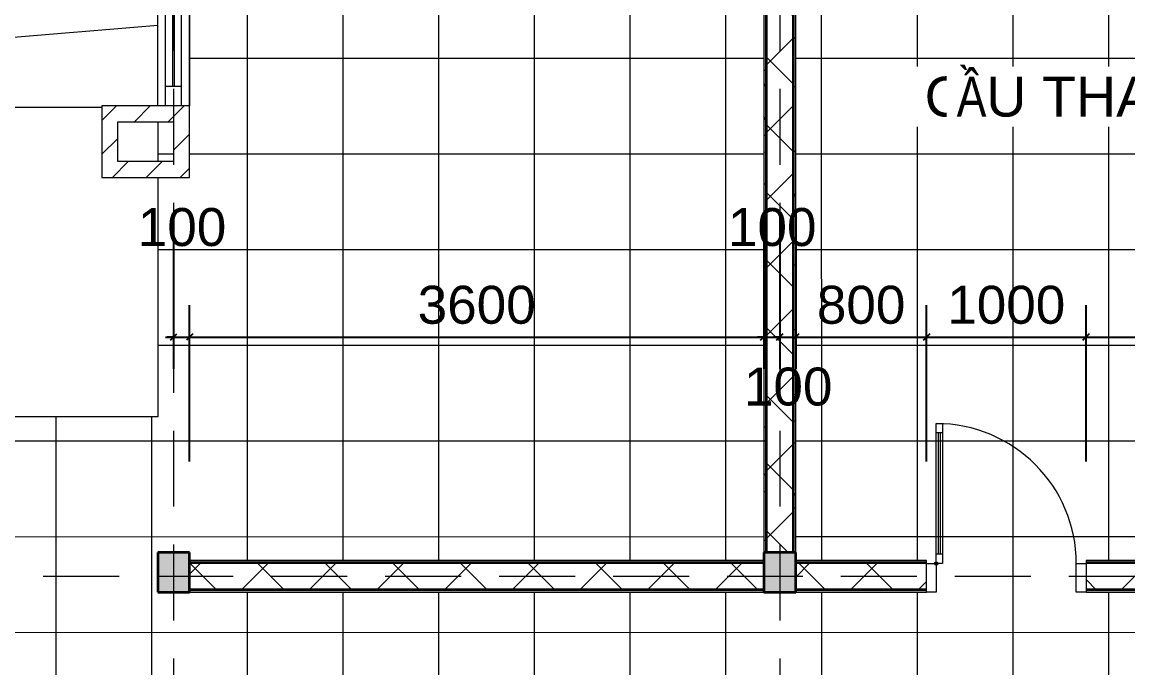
# Model space of a CAD drawing. Header units: millimetres. Extents: x -20510 to 108935, y -243239 to 20306.
# Drawn here: x -400 to 6532, y -132774 to -128725 of the extents above; entities that cross this region are included whole.
import ezdxf

# ---------------------------------------------------------------- set-up
doc = ezdxf.new("R2010")
doc.units = ezdxf.units.MM
doc.linetypes.add('Hidden', pattern=[714.375, 476.25, -238.125])
for name, color, linetype, lineweight in [('A-ANNO-DIMS', 1, 'Continuous', 9), ('A-DOOR', 2, 'Continuous', 18), ('A-FLOR', 7, 'Continuous', 9), ('A-FLOR-PATT', 8, 'Continuous', 9), ('A-GLAZ', 4, 'Continuous', 18), ('A-WALL', 7, 'Continuous', 25), ('A-WALL-PATT', 8, 'Continuous', 18), ('G-ANNO-TEXT', 2, 'Continuous', 9), ('G-IMPT', 8, 'Continuous', 9), ('S-COLS', 7, 'Continuous', 25), ('S-GRID', 1, 'Continuous', 9)]:
    doc.layers.add(name, color=color, linetype=linetype, lineweight=lineweight)
doc.styles.add('Arial_2', font='arial.ttf', dxfattribs={"height": 300})
doc.styles.add('Arial_3', font='arial.ttf', dxfattribs={"width": 0.8, "height": 250})
doc.styles.add('Arial_5', font='arial.ttf', dxfattribs={"height": 238.125})
doc.dimstyles.new('SecretInternalLinAngDimStyle5p4736185', dxfattribs={"dimscale": 304.8, "dimtxt": 242.94927, "dimasz": 0.130208, "dimexe": 0.656168, "dimexo": 0.0625, "dimgap": 0.260417, "dimtad": 1, "dimdec": 0, "dimrnd": 100, "dimzin": 0, "dimdsep": 46, "dimtxsty": 'Arial_5', "dimblk1": 'OBLIQUE', "dimblk2": 'OBLIQUE', "dimsah": 1, "dimcen": 0.09, "dimdle": 0.492126, "dimazin": 0, "dimtfac": 1, "dimtdec": 4, "dimtix": 1, "dimtmove": 0, "dimatfit": 3, "dimfxl": 2.624672, "dimfxlon": 1, "dimtvp": 1, "dimtolj": 1, "dimtzin": 0, "dimarcsym": 2})
doc.dimstyles.new('SecretInternalLinAngDimStyle5p4736185_1', dxfattribs={"dimscale": 304.8, "dimtxt": 242.94927, "dimasz": 0.130208, "dimexe": 0.656168, "dimexo": 0.0625, "dimgap": 0.260417, "dimtad": 1, "dimdec": 0, "dimrnd": 100, "dimzin": 0, "dimdsep": 46, "dimtxsty": 'Arial_5', "dimblk1": 'OBLIQUE', "dimblk2": 'OBLIQUE', "dimsah": 1, "dimcen": 0.09, "dimdle": 0.492126, "dimazin": 0, "dimtfac": 1, "dimtdec": 4, "dimtix": 1, "dimtmove": 2, "dimatfit": 3, "dimfxl": 2.624672, "dimfxlon": 1, "dimtvp": 1, "dimtolj": 1, "dimtzin": 0, "dimarcsym": 2})
pattern_1 = [(45, (26776.95, -140000), (-106.066, 106.066), [])]
pattern_2 = [(0, (26776.95, -140000), (406.4, 101.6), [33.528, -271.272, 33.528, -271.272, -1625.6]), (0, (26776.95, -140000), (406.4, 101.6), [-609.6, 33.528, -576.072, 33.528, -271.272, -711.2]), (0, (26776.95, -140000), (406.4, 101.6), [-1524, 33.528, -169.672, 33.528, -474.472]), (120, (26929.35, -139949.2), (-291.18818, 301.15272), [33.528, -271.272, 33.528, -271.272, -1625.6]), (120, (26929.35, -139949.2), (-291.18818, 301.15272), [-609.6, 33.528, -576.072, 33.528, -271.272, -711.2]), (120, (26929.35, -139949.2), (-291.18818, 301.15272), [-1524, 33.528, -169.672, 33.528, -474.472]), (240, (26980.15, -139746), (-115.21182, -402.75272), [33.528, -271.272, 33.528, -271.272, -1625.6]), (240, (26980.15, -139746), (-115.21182, -402.75272), [-609.6, 33.528, -576.072, 33.528, -271.272, -711.2]), (240, (26980.15, -139746), (-115.21182, -402.75272), [-1524, 33.528, -169.672, 33.528, -474.472])]
pattern_3 = [(45, (26776.95, -140000), (-212.132, 212.132), []), (135, (26776.95, -140000), (-212.132, -212.132), [])]

# ---------------------------------------------------------------- blocks, each defined once
blk = doc.blocks.new('CỬA 1 CÁNH EROWINDOW_có ô chết_ - D4_1000x2200-2368989-05_MẶT BẰNG TẦNG ÁP MÁI')
at = {"layer": 'A-DOOR'}
for p, q in [((-439, 958), (-399, 958)), ((-439, 80), (-439, 958)), ((-399, 958), (-399, 900)), ((-399, 958), (-399, 80)), ((-399, 900), (-439, 900)), ((-424, 138), (-424, 900)), ((-414, 900), (-414, 138)), ((-500, -100), (-500, 80)), ((-500, 80), (-439, 80)), ((-399, 138), (-439, 138)), ((-439, 80), (-439, -100)), ((-399, 80), (-439, 80)), ((439, -100), (439, 80)), ((439, 80), (500, 80)), ((500, 80), (500, -100)), ((-439, -100), (-500, -100)), ((500, -100), (439, -100))]:
    blk.add_line(p, q, dxfattribs=at)
blk.add_circle((-439, 80), 10, dxfattribs=at)
blk.add_arc((-439, 80), 878, 0, 90, dxfattribs=at)
blk = doc.blocks.new('Window_K2_Stack - Window_K2_Stack-2377845-05_MẶT BẰNG TẦNG ÁP MÁI')
at = {"layer": 'A-GLAZ'}
for p, q in [((-450, 100), (450, 100)), ((-450, 100), (450, 100)), ((-450, 50), (450, 50)), ((-328.75, -50), (-328.75, 50)), ((-328.75, 5), (328.75, 5)), ((328.75, -50), (328.75, 50)), ((-450, -50), (450, -50)), ((-328.75, -5), (328.75, -5)), ((450, -100), (-450, -100)), ((-450, -100), (450, -100))]:
    blk.add_line(p, q, dxfattribs=at)
blk = doc.blocks.new('M_Concrete-Rectangular-Column - COT200X250-2391840-05_MẶT BẰNG TẦNG ÁP MÁI')
at = {"layer": 'S-COLS', "lineweight": 35}
blk.add_hatch(color=256, dxfattribs=at).paths.add_polyline_path([(100, -125), (100, 125), (-100, 125), (-100, -125)])
for p, q in [((100, 125), (-100, 125)), ((-100, 125), (-100, -125)), ((100, -125), (100, 125)), ((-100, -125), (100, -125))]:
    blk.add_line(p, q, dxfattribs=at)
blk = doc.blocks.new('Mat_Tien_3dsMax - Sync_3dsMax_To_Revit-2401403-05_MẶT BẰNG TẦNG ÁP MÁI')
at = {"layer": 'G-IMPT'}
for q in [(50, 4656), (-300, 4142.4)]:
    blk.add_line((-6051.8, 4142.2), q, dxfattribs=at)
blk = doc.blocks.new('Mat_Tien_3dsMax - Mat_Tien_3dsMax-2387879-05_MẶT BẰNG TẦNG ÁP MÁI')
blk.add_blockref('Mat_Tien_3dsMax - Sync_3dsMax_To_Revit-2401403-05_MẶT BẰNG TẦNG ÁP MÁI', (0, 0))
blk = doc.blocks.new('_Oblique')
at = {"color": 0, "linetype": 'ByBlock', "lineweight": -2}
blk.add_line((-0.5, -0.5), (0.5, 0.5), dxfattribs=at)
blk = doc.blocks.new('DIMBLOCK129-05_MẶT BẰNG TẦNG ÁP MÁI')
at = {"layer": 'A-ANNO-DIMS', "color": 0, "lineweight": -2, "transparency": 16777216}
for p, q in [((550, -129919.1), (550, -130900)), ((650, -131481), (650, -130500)), ((550, -130700), (510.3, -130700)), ((550, -130700), (650, -130700)), ((650, -130700), (689.7, -130700))]:
    blk.add_line(p, q, dxfattribs=at)
at = {"layer": 'Defpoints', "color": 0, "transparency": 16777216}
for p in [(550, -129900), (650, -130700), (650, -131500)]:
    blk.add_point(p, dxfattribs=at)
at = {"layer": 'A-ANNO-DIMS', "color": 0, "lineweight": -2, "transparency": 16777216, "xscale": 39.6875, "yscale": 39.6875, "zscale": 39.6875}
blk.add_blockref('_Oblique', (550, -130700), dxfattribs=at)
at = {"layer": 'A-ANNO-DIMS', "color": 0, "lineweight": -2, "transparency": 16777216, "xscale": 39.6875, "yscale": 39.6875, "zscale": 39.6875, "rotation": 180}
blk.add_blockref('_Oblique', (650, -130700), dxfattribs=at)
at = {"layer": 'A-ANNO-DIMS', "color": 0, "transparency": 16777216, "insert": (325.3, -129890.9), "char_height": 238.12, "width": 659.327, "attachment_point": 1, "line_spacing_factor": 0.941778, "style": 'Arial_5'}
blk.add_mtext('\\A1;100', dxfattribs=at)
blk = doc.blocks.new('DIMBLOCK130-05_MẶT BẰNG TẦNG ÁP MÁI')
at = {"layer": 'A-ANNO-DIMS', "color": 0, "lineweight": -2, "transparency": 16777216}
for p, q in [((4250, -129919.1), (4250, -130900)), ((650, -131481), (650, -130500)), ((500, -130700), (4400, -130700))]:
    blk.add_line(p, q, dxfattribs=at)
at = {"layer": 'Defpoints', "color": 0, "transparency": 16777216}
for p in [(4250, -129900), (4250, -130700), (650, -131500)]:
    blk.add_point(p, dxfattribs=at)
at = {"layer": 'A-ANNO-DIMS', "color": 0, "lineweight": -2, "transparency": 16777216, "xscale": 39.6875, "yscale": 39.6875, "zscale": 39.6875, "rotation": 180}
blk.add_blockref('_Oblique', (650, -130700), dxfattribs=at)
at = {"layer": 'A-ANNO-DIMS', "color": 0, "lineweight": -2, "transparency": 16777216, "xscale": 39.6875, "yscale": 39.6875, "zscale": 39.6875}
blk.add_blockref('_Oblique', (4250, -130700), dxfattribs=at)
at = {"layer": 'A-ANNO-DIMS', "color": 0, "transparency": 16777216, "insert": (2450, -130499), "char_height": 238.12, "width": 879.103, "attachment_point": 5, "style": 'Arial_5'}
blk.add_mtext('\\A1;3600', dxfattribs=at)
blk = doc.blocks.new('DIMBLOCK131-05_MẶT BẰNG TẦNG ÁP MÁI')
at = {"layer": 'A-ANNO-DIMS', "color": 0, "lineweight": -2, "transparency": 16777216}
for p, q in [((4250, -129919.1), (4250, -130900)), ((4350, -129919.1), (4350, -130900)), ((4250, -130700), (4210.3, -130700)), ((4250, -130700), (4350, -130700)), ((4350, -130700), (4389.7, -130700))]:
    blk.add_line(p, q, dxfattribs=at)
at = {"layer": 'Defpoints', "color": 0, "transparency": 16777216}
for p in [(4250, -129900), (4350, -129900), (4350, -130700)]:
    blk.add_point(p, dxfattribs=at)
at = {"layer": 'A-ANNO-DIMS', "color": 0, "lineweight": -2, "transparency": 16777216, "xscale": 39.6875, "yscale": 39.6875, "zscale": 39.6875}
blk.add_blockref('_Oblique', (4250, -130700), dxfattribs=at)
at = {"layer": 'A-ANNO-DIMS', "color": 0, "lineweight": -2, "transparency": 16777216, "xscale": 39.6875, "yscale": 39.6875, "zscale": 39.6875, "rotation": 180}
blk.add_blockref('_Oblique', (4350, -130700), dxfattribs=at)
at = {"layer": 'A-ANNO-DIMS', "color": 0, "transparency": 16777216, "insert": (4025.3, -129890.9), "char_height": 238.12, "width": 659.327, "attachment_point": 1, "line_spacing_factor": 0.941778, "style": 'Arial_5'}
blk.add_mtext('\\A1;100', dxfattribs=at)
blk = doc.blocks.new('DIMBLOCK132-05_MẶT BẰNG TẦNG ÁP MÁI')
at = {"layer": 'A-ANNO-DIMS', "color": 0, "lineweight": -2, "transparency": 16777216}
for p, q in [((4350, -129919.1), (4350, -130900)), ((4450, -129919.1), (4450, -130900)), ((4350, -130700), (4310.3, -130700)), ((4350, -130700), (4450, -130700)), ((4450, -130700), (4489.7, -130700))]:
    blk.add_line(p, q, dxfattribs=at)
at = {"layer": 'Defpoints', "color": 0, "transparency": 16777216}
for p in [(4350, -129900), (4450, -129900), (4450, -130700)]:
    blk.add_point(p, dxfattribs=at)
at = {"layer": 'A-ANNO-DIMS', "color": 0, "lineweight": -2, "transparency": 16777216, "xscale": 39.6875, "yscale": 39.6875, "zscale": 39.6875}
blk.add_blockref('_Oblique', (4350, -130700), dxfattribs=at)
at = {"layer": 'A-ANNO-DIMS', "color": 0, "lineweight": -2, "transparency": 16777216, "xscale": 39.6875, "yscale": 39.6875, "zscale": 39.6875, "rotation": 180}
blk.add_blockref('_Oblique', (4450, -130700), dxfattribs=at)
at = {"layer": 'A-ANNO-DIMS', "color": 0, "transparency": 16777216, "insert": (4125.3, -130890.9), "char_height": 238.12, "width": 659.327, "attachment_point": 1, "line_spacing_factor": 0.941778, "style": 'Arial_5'}
blk.add_mtext('\\A1;100', dxfattribs=at)
blk = doc.blocks.new('DIMBLOCK133-05_MẶT BẰNG TẦNG ÁP MÁI')
at = {"layer": 'A-ANNO-DIMS', "color": 0, "lineweight": -2, "transparency": 16777216}
for p, q in [((4450, -129919.1), (4450, -130900)), ((5270, -131481), (5270, -130500)), ((4300, -130700), (5420, -130700))]:
    blk.add_line(p, q, dxfattribs=at)
at = {"layer": 'Defpoints', "color": 0, "transparency": 16777216}
for p in [(4450, -129900), (5270, -130700), (5270, -131500)]:
    blk.add_point(p, dxfattribs=at)
at = {"layer": 'A-ANNO-DIMS', "color": 0, "lineweight": -2, "transparency": 16777216, "xscale": 39.6875, "yscale": 39.6875, "zscale": 39.6875, "rotation": 180}
blk.add_blockref('_Oblique', (4450, -130700), dxfattribs=at)
at = {"layer": 'A-ANNO-DIMS', "color": 0, "lineweight": -2, "transparency": 16777216, "xscale": 39.6875, "yscale": 39.6875, "zscale": 39.6875}
blk.add_blockref('_Oblique', (5270, -130700), dxfattribs=at)
at = {"layer": 'A-ANNO-DIMS', "color": 0, "transparency": 16777216, "insert": (4860, -130499), "char_height": 238.12, "width": 659.327, "attachment_point": 5, "style": 'Arial_5'}
blk.add_mtext('\\A1;800', dxfattribs=at)
blk = doc.blocks.new('DIMBLOCK134-05_MẶT BẰNG TẦNG ÁP MÁI')
at = {"layer": 'A-ANNO-DIMS', "color": 0, "lineweight": -2, "transparency": 16777216}
for p, q in [((5270, -131481), (5270, -130500)), ((6270, -131481), (6270, -130500)), ((5120, -130700), (6420, -130700))]:
    blk.add_line(p, q, dxfattribs=at)
at = {"layer": 'Defpoints', "color": 0, "transparency": 16777216}
for p in [(6270, -130700), (5270, -131500), (6270, -131500)]:
    blk.add_point(p, dxfattribs=at)
at = {"layer": 'A-ANNO-DIMS', "color": 0, "lineweight": -2, "transparency": 16777216, "xscale": 39.6875, "yscale": 39.6875, "zscale": 39.6875, "rotation": 180}
blk.add_blockref('_Oblique', (5270, -130700), dxfattribs=at)
at = {"layer": 'A-ANNO-DIMS', "color": 0, "lineweight": -2, "transparency": 16777216, "xscale": 39.6875, "yscale": 39.6875, "zscale": 39.6875}
blk.add_blockref('_Oblique', (6270, -130700), dxfattribs=at)
at = {"layer": 'A-ANNO-DIMS', "color": 0, "transparency": 16777216, "insert": (5770, -130499), "char_height": 238.12, "width": 879.103, "attachment_point": 5, "style": 'Arial_5'}
blk.add_mtext('\\A1;1000', dxfattribs=at)
blk = doc.blocks.new('DIMBLOCK135-05_MẶT BẰNG TẦNG ÁP MÁI')
at = {"layer": 'A-ANNO-DIMS', "color": 0, "lineweight": -2, "transparency": 16777216}
for p, q in [((7950, -129919.1), (7950, -130900)), ((6270, -131481), (6270, -130500)), ((6120, -130700), (8100, -130700))]:
    blk.add_line(p, q, dxfattribs=at)
at = {"layer": 'Defpoints', "color": 0, "transparency": 16777216}
for p in [(7950, -129900), (7950, -130700), (6270, -131500)]:
    blk.add_point(p, dxfattribs=at)
at = {"layer": 'A-ANNO-DIMS', "color": 0, "lineweight": -2, "transparency": 16777216, "xscale": 39.6875, "yscale": 39.6875, "zscale": 39.6875, "rotation": 180}
blk.add_blockref('_Oblique', (6270, -130700), dxfattribs=at)
at = {"layer": 'A-ANNO-DIMS', "color": 0, "lineweight": -2, "transparency": 16777216, "xscale": 39.6875, "yscale": 39.6875, "zscale": 39.6875}
blk.add_blockref('_Oblique', (7950, -130700), dxfattribs=at)
at = {"layer": 'A-ANNO-DIMS', "color": 0, "transparency": 16777216, "insert": (7110, -130499), "char_height": 238.12, "width": 879.103, "attachment_point": 5, "style": 'Arial_5'}
blk.add_mtext('\\A1;1700', dxfattribs=at)

msp = doc.modelspace()

# ---------------------------------------------------------------- hatches: boundary and pattern name
at = {"layer": 'A-FLOR-PATT'}
h = msp.add_hatch(dxfattribs=at)
h.set_pattern_fill('FP_6', color=256, style=0, pattern_type=2)
h.set_pattern_definition([(0.0043, (16612.5, -132550.4), (-0.045, 600), []), (90.004, (16612.5, -132550.4), (-600, -0.042), [])])
h.paths.add_polyline_path([(450, -140100.9), (825, -140100.8), (825, -139951), (650, -139951), (650, -140100), (450, -140100), (450, -139900), (574, -139900), (574, -139750), (450, -139750), (450, -140100)])
h.paths.add_polyline_path([(1925, -140100.8), (2025, -140100.7), (2025, -140001), (1925, -140001)])
h.paths.add_polyline_path([(3125, -140100.7), (3225, -140100.7), (3225, -140001), (3125, -140001)])
h.paths.add_polyline_path([(4250, -140100.6), (11550, -140100), (11550, -134700), (8150, -134700), (8150, -134750), (7950, -134750), (7950, -134700), (7270, -134700), (7270, -134500), (12580, -134500), (12580, -134700), (11750, -134700), (11750, -139900), (22350, -139900), (22350, -134700), (22250, -134700), (22250, -134500), (23080, -134500), (23080, -134700), (22550, -134700), (22550, -139900), (25950, -139900), (25950, -134700), (24080, -134700), (24080, -134500), (31170, -134500), (31170, -134700), (29750, -134700), (29750, -134750), (29550, -134750), (29550, -134700), (26150, -134700), (26150, -140099), (32150, -140098.5), (32150, -140006), (32250, -140006), (32250, -140098.5), (33450, -140098.4), (33450, -140006), (33550, -140006), (33550, -139901), (37250, -139900), (37250, -139750), (37025, -139750), (37025, -139650), (37050, -139650), (37050, -136600), (37150, -136600), (37150, -137450), (37254.9, -137450), (37260.1, -134700), (37250, -134700), (37250, -134750), (37050, -134750), (37050, -134700), (33450, -134700), (33450, -134750), (33250, -134750), (33250, -134700), (32570, -134700), (32570, -134500), (37050, -134500), (37050, -132300), (33220, -132300), (33220, -132100), (33250, -132100), (33249.6, -129962.3), (33232.2, -129960), (33215.2, -129953.6), (33207.3, -129948.4), (33198.9, -129942), (33189.7, -129931.5), (33179.7, -129912.4), (33176.2, -129900.8), (33175.2, -129881.6), (33178.7, -129864.4), (33184.8, -129850.1), (33194.5, -129837.3), (33205.5, -129827), (33218.9, -129818.1), (33218.9, -128025.5), (33250, -128025.5), (33250, -125200), (29750, -125200), (29750, -128701.8), (29781.1, -128694.4), (30299.2, -128452.8), (30346.5, -128258.4), (30478.5, -128541.6), (30525.8, -128347.2), (31075, -128091.1), (31075, -128095.7), (31094.6, -128091.1), (31094.6, -128093.6), (31105.3, -128091.1), (31105.3, -129819.4), (31123.5, -129831.6), (31135.5, -129845.3), (31143.7, -129858.9), (31147.7, -129877.9), (31148.6, -129897.5), (31142.7, -129915.7), (31133.9, -129933), (31120.2, -129946.9), (31101.7, -129956), (31090, -129960.8), (31074.6, -129961.5), (31053.8, -129959), (31043.9, -129955.6), (31025.7, -129943.4), (31013.7, -129929.7), (31005.5, -129916.1), (31000.6, -129900), (29823, -129900), (29819.5, -129916.1), (29809.4, -129932.8), (29795.4, -129947.1), (29779.1, -129956.8), (29765.8, -129960.5), (29750, -129961.5), (29750, -132100), (32220, -132100), (32220, -132300), (29540, -132300), (29540, -132100), (29550, -132100), (29550, -126900), (23000, -126900), (23000, -127900), (22550, -127900), (22550, -132100), (25950, -132100), (25950, -132050), (26150, -132050), (26150, -132100), (28540, -132100), (28540, -132300), (22340, -132300), (22340, -132100), (22350, -132100), (22350, -127900), (19900, -127900), (19900, -126900), (15350, -126900), (15350, -132100), (18750, -132100), (18750, -132050), (18950, -132050), (18950, -132100), (21340, -132100), (21340, -132300), (15140, -132300), (15140, -132100), (15150, -132100), (15150, -126900), (8150, -126900), (8150, -132100), (11550, -132100), (11550, -132050), (11750, -132050), (11750, -132100), (14140, -132100), (14140, -132300), (6270, -132300), (6270, -132100), (7950, -132100), (7949.6, -129962.3), (7929.6, -129959.1), (7918.4, -129955.4), (7907.3, -129948.4), (7899.4, -129942.5), (7888.7, -129929.7), (7879.7, -129912.4), (7876.2, -129900.8), (7875.2, -129881.6), (7878.7, -129864.4), (7884.8, -129850.1), (7894.5, -129837.3), (7905.5, -129827), (7918.9, -129818.1), (7918.9, -128025.5), (7950, -128025.5), (7950, -125200), (4450, -125200), (4450, -132100), (5270, -132100), (5270, -132300), (450, -132300), (450, -132050), (650, -132050), (650, -132100), (4250, -132100), (4250, -126700.8), (4225, -126700.8), (4225, -126899), (675, -126899), (675, -127150), (650, -127150), (650, -129700), (450, -129700), (450, -131200), (-4025.9, -131200), (-4050, -135600), (450, -135600), (450, -137100), (650, -137100), (650.7, -139650), (675, -139650), (675, -139851), (925, -139851), (925, -139901), (4225, -139901), (4225, -139956), (4250, -139956), (4250, -140100)])
h.paths.add_polyline_path([(34550, -140098.3), (34650, -140098.3), (34650, -140001), (34550, -140001)])
h.paths.add_polyline_path([(35750, -140098.2), (35850, -140098.2), (35850, -140001), (35750, -140001)])
h.paths.add_polyline_path([(36950, -140098.2), (37050, -140098.1), (37050, -140000), (36950, -140000)])
h.paths.add_polyline_path([(450, -139650), (450, -139650), (450, -139484.7)])
h.paths.add_polyline_path([(37250.8, -139650), (37252.5, -138750), (37250, -138750), (37250, -139650)])
h.paths.add_polyline_path([(37150, -138650), (37252.7, -138650), (37252.9, -138550), (37150, -138550), (37150, -138558.2)])
h.paths.add_polyline_path([(450, -138650), (550, -138650), (550, -138550), (450, -138550), (450, -138558.2)])
h.paths.add_polyline_path([(450, -138450), (450, -138450), (450, -137631.8)])
h.paths.add_polyline_path([(37250, -138450), (37253.1, -138450), (37254.7, -137550), (37250, -137550), (37250, -137631.8)])
h.paths.add_polyline_path([(450, -137450), (550, -137450), (550, -137200), (450, -137200)])
h.paths.add_polyline_path([(15350, -134750), (15150, -134750), (15150, -134700), (13980, -134700), (13980, -134500), (20850, -134500), (20850, -134700), (18950, -134700), (18950, -134750), (18750, -134750), (18750, -134700), (15350, -134700)])
h.paths.add_polyline_path([(4265, -134750), (4250, -134750), (4250, -134700), (650, -134700), (650, -134750), (450, -134750), (450, -134500), (5870, -134500), (5870, -134700), (4450, -134700), (4450, -134750), (4435, -134750)])
h.paths.add_polyline_path([(37260.4, -134500), (37264.5, -132300), (37250, -132300), (37250, -134500)])
h.paths.add_polyline_path([(33450, -132100), (34550, -132100), (34550, -131500), (34650, -131500), (34650, -130700), (34550, -130700), (34550, -130600), (34350, -130600), (34350, -130500), (37050, -130500), (37050, -130498.3), (33450, -130498.3), (33450.7, -130500), (33550, -130500), (33550, -130600), (33450, -130600), (33450, -132073.3)])
h.paths.add_polyline_path([(37264.9, -132100), (37269.7, -129530), (37250, -129530), (37250, -132100)])
h.paths.add_polyline_path([(34650, -132100), (37050, -132100), (37050, -132097.4), (35000, -132097.4), (35000, -131548.3), (34650, -131548.3), (34650, -132073.3)])
h.paths.add_polyline_path([(31925.4, -129962.3), (31903.7, -129958.8), (31889.2, -129952.6), (31878, -129945), (31867.3, -129934), (31858, -129919.4), (31853.1, -129905.6), (31850.7, -129887.5), (31852.7, -129870.1), (31859.3, -129854.2), (31869.7, -129838.2), (31880.4, -129828.6), (31894.7, -129819.2), (31894.7, -128025.5), (31956.1, -128025.5), (31956.9, -129819.6), (31972.8, -129830), (31983.5, -129841), (31992.8, -129855.6), (31997.7, -129869.4), (32000.1, -129887.5), (31998.1, -129904.9), (31991.5, -129920.8), (31981.1, -129936.8), (31974, -129943.8), (31955.8, -129955.8), (31941, -129960.5)])
h.paths.add_polyline_path([(6625.4, -129962.3), (6603.7, -129958.8), (6589.2, -129952.6), (6578, -129945), (6567.3, -129934), (6558, -129919.4), (6553.1, -129905.6), (6550.7, -129887.5), (6552.7, -129870.1), (6559.3, -129854.2), (6569.7, -129838.2), (6580.4, -129828.6), (6594.7, -129819.2), (6594.7, -128025.5), (6656.1, -128025.5), (6656.9, -129819.6), (6672.8, -129830), (6683.5, -129841), (6692.8, -129855.6), (6697.7, -129869.4), (6700.1, -129887.5), (6698.1, -129904.9), (6691.5, -129920.8), (6681.1, -129936.8), (6674, -129943.8), (6655.8, -129955.8), (6641, -129960.5)])
h.paths.add_polyline_path([(450, -129600), (550, -129600), (550, -129350), (450, -129350)])
h.paths.add_polyline_path([(37269.9, -129430), (37275, -126699.9), (37250, -126700), (37250, -129430)])
h.paths.add_polyline_path([(450, -128250), (550, -128250), (550, -128150), (450, -128150)])
h.paths.add_polyline_path([(450, -127050), (575, -127050), (575, -126900), (450, -126900), (450, -126700), (650, -126700), (650.7, -126799), (825, -126799), (825, -126699.3), (450, -126700), (450, -127050)])
h.paths.add_polyline_path([(3125, -126799), (3225, -126799), (3225, -126700.3), (3125, -126700.3)])
h.paths.add_polyline_path([(1925, -126799), (2025, -126799), (2025, -126699.8), (1925, -126699.8)])
h.paths.add_polyline_path([(28478, -126700), (29550, -126699.1), (29550, -126699.1), (8150, -126698.3), (8150, -126700), (26978, -126700)])
h.paths.add_polyline_path([(4250, -126699.9), (4250, -125000), (4250, -125000), (4250, -126699.9)])
at = {"layer": 'A-WALL-PATT', "lineweight": 9}
h = msp.add_hatch(dxfattribs=at)
h.set_pattern_fill('FP_2', color=256, style=0, pattern_type=2)
h.set_pattern_definition(pattern_2)
h.paths.add_polyline_path([(4265, -132050), (4265, -126900), (4250, -126900), (4250.1, -132050)])
h.paths.add_polyline_path([(4265, -126700), (4264.6, -125200), (4250, -125200), (4250, -126700), (4261.4, -126700)])
h = msp.add_hatch(dxfattribs=at)
h.set_pattern_fill('FP_3', color=256, style=0, pattern_type=2)
h.set_pattern_definition(pattern_3)
h.paths.add_polyline_path([(4435, -132050), (4435, -126900), (4265, -126900), (4265, -132050), (4266.2, -132050)])
h.paths.add_polyline_path([(4397.8, -126700), (4435, -126700), (4434.6, -125200), (4265, -125200), (4265, -126700)])
h = msp.add_hatch(dxfattribs=at)
h.set_pattern_fill('FP_2', color=256, style=0, pattern_type=2)
h.set_pattern_definition(pattern_2)
h.paths.add_polyline_path([(4450, -132050), (4450, -126900), (4435, -126900), (4435.1, -132050)])
h.paths.add_polyline_path([(4435, -126700), (4450, -126700), (4450, -125200), (4435, -125200), (4435, -126514.8)])
h = msp.add_hatch(dxfattribs=at)
h.set_pattern_fill('FP_1', color=256, style=0, pattern_type=2)
h.set_pattern_definition(pattern_1)
h.paths.add_polyline_path([(650, -129350), (650, -129250), (100, -129250), (100, -129350), (550, -129350)])
h = msp.add_hatch(dxfattribs=at)
h.set_pattern_fill('FP_1', color=256, style=0, pattern_type=2)
h.set_pattern_definition(pattern_1)
h.paths.add_polyline_path([(200, -129600), (200, -129350), (100, -129350), (100, -129600)])
h = msp.add_hatch(dxfattribs=at)
h.set_pattern_fill('FP_1', color=256, style=0, pattern_type=2)
h.set_pattern_definition(pattern_1)
h.paths.add_polyline_path([(650, -129700), (650, -129350), (550, -129350), (550, -129700)])
h = msp.add_hatch(dxfattribs=at)
h.set_pattern_fill('FP_1', color=256, style=0, pattern_type=2)
h.set_pattern_definition(pattern_1)
h.paths.add_polyline_path([(550, -129700), (550, -129600), (100, -129600), (100, -129700)])
h = msp.add_hatch(dxfattribs=at)
h.set_pattern_fill('FP_2', color=256, style=0, pattern_type=2)
h.set_pattern_definition(pattern_2)
h.paths.add_polyline_path([(33220, -132115), (33250, -132115), (33250, -132100), (33220, -132100)])
h.paths.add_polyline_path([(650, -132115), (4250, -132115), (4250, -132100), (650, -132100)])
h.paths.add_polyline_path([(32220, -132115), (32220, -132100), (29750, -132100), (29750, -132115), (30931.1, -132115)])
h.paths.add_polyline_path([(4450, -132115), (5270, -132115), (5270, -132100), (4450, -132100)])
h.paths.add_polyline_path([(29540, -132115), (29550, -132115), (29550, -132100), (29540, -132100)])
h.paths.add_polyline_path([(8150, -132115), (11550, -132115), (11550, -132100), (8150, -132100)])
h.paths.add_polyline_path([(7950, -132115), (7950, -132100), (6270, -132100), (6270, -132115)])
h.paths.add_polyline_path([(28540, -132115), (28540, -132100), (26150, -132100), (26150, -132115), (26754.5, -132115)])
h.paths.add_polyline_path([(11750, -132115), (14140, -132115), (14140, -132100), (11750, -132100), (11750, -132109)])
h.paths.add_polyline_path([(18401.3, -132115), (18750, -132115), (18750, -132100), (15350, -132100), (15350, -132115)])
h.paths.add_polyline_path([(22550, -132115), (25950, -132115), (25950, -132100), (22550, -132100)])
h.paths.add_polyline_path([(22340, -132115), (22350, -132115), (22350, -132100), (22340, -132100)])
h.paths.add_polyline_path([(15150, -132115), (15150, -132100), (15140, -132100), (15140, -132115)])
h.paths.add_polyline_path([(21340, -132115), (21340, -132100), (18950, -132100), (18950, -132115), (20489.6, -132115)])
h = msp.add_hatch(dxfattribs=at)
h.set_pattern_fill('FP_3', color=256, style=0, pattern_type=2)
h.set_pattern_definition(pattern_3)
h.paths.add_polyline_path([(650, -132285), (4250, -132285), (4250, -132115), (650, -132115), (650, -132200)])
h.paths.add_polyline_path([(4450, -132285), (5270, -132285), (5270, -132115), (4450, -132115), (4450, -132146.3)])
h.paths.add_polyline_path([(22340, -132285), (22350, -132285), (22350, -132115), (22340, -132115), (22340, -132200)])
h.paths.add_polyline_path([(33250, -132285), (33250, -132115), (33220, -132115), (33220, -132285)])
h.paths.add_polyline_path([(8150, -132285), (11550, -132285), (11550, -132115), (8150, -132115.4)])
h.paths.add_polyline_path([(7950, -132285), (7950, -132115), (6270, -132115), (6270, -132285)])
h.paths.add_polyline_path([(32220, -132285), (32220, -132115), (29750, -132116), (29750, -132285), (30931.1, -132285)])
h.paths.add_polyline_path([(11750, -132285), (14140, -132285), (14140, -132115), (11750, -132115), (11750, -132217.3)])
h.paths.add_polyline_path([(21340, -132285), (21340, -132115), (18950, -132115), (18950, -132285), (20489.6, -132285)])
h.paths.add_polyline_path([(29540, -132285), (29550, -132285), (29550, -132115), (29540, -132115), (29540, -132200)])
h.paths.add_polyline_path([(15350, -132285), (18750, -132285), (18750, -132115), (15350, -132115.4)])
h.paths.add_polyline_path([(15150, -132285), (15150, -132115), (15140, -132115), (15140, -132285)])
h.paths.add_polyline_path([(28540, -132285), (28540, -132115), (26150, -132115), (26150, -132285), (26754.5, -132285)])
h.paths.add_polyline_path([(22550, -132285), (25950, -132285), (25950, -132115), (22550, -132115.4)])
h = msp.add_hatch(dxfattribs=at)
h.set_pattern_fill('FP_2', color=256, style=0, pattern_type=2)
h.set_pattern_definition(pattern_2)
h.paths.add_polyline_path([(650, -132300), (4250, -132300), (4250, -132285), (650, -132285)])
h.paths.add_polyline_path([(5270, -132300), (5270, -132285), (4450, -132285), (4450, -132300)])
h.paths.add_polyline_path([(33220, -132300), (33250, -132300), (33250, -132285), (33220, -132285)])
h.paths.add_polyline_path([(30931.1, -132300), (32220, -132300), (32220, -132285), (29750, -132285), (29750, -132300)])
h.paths.add_polyline_path([(8150, -132300), (11550, -132300), (11550, -132285), (8150, -132285), (8150, -132296.4)])
h.paths.add_polyline_path([(29550, -132300), (29550, -132285), (29540, -132285), (29540, -132300)])
h.paths.add_polyline_path([(6270, -132300), (7950, -132300), (7950, -132285), (6270, -132285)])
h.paths.add_polyline_path([(11750, -132300), (14140, -132300), (14140, -132285), (11750, -132285), (11750, -132289.6)])
h.paths.add_polyline_path([(26754.5, -132300), (28540, -132300), (28540, -132285), (26150, -132285), (26150, -132300)])
h.paths.add_polyline_path([(25950, -132300), (25950, -132285), (22550, -132285.5), (22550, -132300), (22577.9, -132300)])
h.paths.add_polyline_path([(15350, -132300), (18750, -132300), (18750, -132285), (15350, -132285.5)])
h.paths.add_polyline_path([(15140, -132300), (15150, -132300), (15150, -132285), (15140, -132285)])
h.paths.add_polyline_path([(18950, -132300), (21340, -132300), (21340, -132285), (18950, -132285), (18950, -132294.2)])
h.paths.add_polyline_path([(22340, -132300), (22350, -132300), (22350, -132285), (22340, -132285)])

# ---------------------------------------------------------------- linework, layer by layer
at = {"layer": 'A-FLOR'}
for p, q in [((450, -129350), (450, -129600)), ((450, -129700), (450, -131200)), ((450, -131200), (-4025.9, -131200))]:
    msp.add_line(p, q, dxfattribs=at)
at = {"layer": 'A-WALL', "lineweight": 18}
for p, q in [((4250, -126900), (4250, -132050)), ((4450, -132050), (4450, -126900)), ((650, -129250), (100, -129250)), ((100, -129250), (100, -129700)), ((650, -129700), (650, -129250)), ((200, -129350), (550, -129350)), ((200, -129600), (200, -129350)), ((550, -129350), (550, -129600)), ((550, -129600), (200, -129600)), ((100, -129700), (650, -129700)), ((4250, -132100), (650, -132100)), ((5270, -132100), (4450, -132100)), ((5270, -132300), (5270, -132100)), ((7950, -132100), (6270, -132100)), ((6270, -132100), (6270, -132300)), ((650, -132300), (4250, -132300)), ((4450, -132300), (5270, -132300)), ((6270, -132300), (7950, -132300))]:
    msp.add_line(p, q, dxfattribs=at)
at = {"layer": 'A-WALL', "lineweight": 35}
for p, q in [((4265, -126900), (4265, -132050)), ((4435, -126900), (4435, -132050)), ((4250, -132115), (650, -132115)), ((5270, -132115), (4450, -132115)), ((7950, -132115), (6270, -132115)), ((4250, -132285), (650, -132285)), ((5270, -132285), (4450, -132285)), ((7950, -132285), (6270, -132285))]:
    msp.add_line(p, q, dxfattribs=at)
at = {"layer": 'S-GRID', "linetype": 'Hidden'}
for p, q in [((550, -122000), (550, -143000)), ((4350, -122000), (4350, -143000)), ((39500, -132200), (-3000, -132200))]:
    msp.add_line(p, q, dxfattribs=at)

# ---------------------------------------------------------------- block references
at = {"layer": 'A-DOOR'}
msp.add_blockref('CỬA 1 CÁNH EROWINDOW_có ô chết_ - D4_1000x2200-2368989-05_MẶT BẰNG TẦNG ÁP MÁI', (5770, -132200), dxfattribs=at)
at = {"layer": 'A-GLAZ', "rotation": 90}
msp.add_blockref('Window_K2_Stack - Window_K2_Stack-2377845-05_MẶT BẰNG TẦNG ÁP MÁI', (550, -128800), dxfattribs=at)
at = {"layer": 'G-IMPT'}
msp.add_blockref('Mat_Tien_3dsMax - Mat_Tien_3dsMax-2387879-05_MẶT BẰNG TẦNG ÁP MÁI', (400, -133400), dxfattribs=at)
at = {"layer": 'S-COLS', "lineweight": 35}
for p in [(550, -132175), (4350, -132175)]:
    msp.add_blockref('M_Concrete-Rectangular-Column - COT200X250-2391840-05_MẶT BẰNG TẦNG ÁP MÁI', p, dxfattribs=at)

# ---------------------------------------------------------------- dimensions: what is measured, and where the dimension line sits
at = {"layer": 'A-ANNO-DIMS'}
for base, p1, p2, override, picture, middle in [((650, -130700), (550, -129900), (650, -131500), {"dimpost": '<>', "dimfxl": 1603.121954}, 'DIMBLOCK129-05_MẶT BẰNG TẦNG ÁP MÁI', (654.9, -130049.6)), ((4350, -130700), (4250, -129900), (4350, -129900), {"dimpost": '<>', "dimfxl": 100}, 'DIMBLOCK131-05_MẶT BẰNG TẦNG ÁP MÁI', (4354.9, -130049.6)), ((4450, -130700), (4350, -129900), (4450, -129900), {"dimpost": '<>', "dimfxl": 100}, 'DIMBLOCK132-05_MẶT BẰNG TẦNG ÁP MÁI', (4454.9, -131049.6))]:
    dim = msp.add_linear_dim(base=base, p1=p1, p2=p2, dimstyle='SecretInternalLinAngDimStyle5p4736185_1', override=override, dxfattribs=at)
    dim.commit()
    dim.dimension.update_dxf_attribs({"geometry": picture, "text_midpoint": middle, "dimtype": 160})
for base, p1, p2, override, picture, middle in [((4250, -130700), (650, -131500), (4250, -129900), {"dimpost": '<>', "dimfxl": 3939.543121}, 'DIMBLOCK130-05_MẶT BẰNG TẦNG ÁP MÁI', (2450, -130499)), ((5270, -130700), (4450, -129900), (5270, -131500), {"dimpost": '<>', "dimfxl": 1797.887649}, 'DIMBLOCK133-05_MẶT BẰNG TẦNG ÁP MÁI', (4860, -130499)), ((7950, -130700), (6270, -131500), (7950, -129900), {"dimpost": '<>', "dimfxl": 2320}, 'DIMBLOCK135-05_MẶT BẰNG TẦNG ÁP MÁI', (7110, -130499)), ((6270, -130700), (5270, -131500), (6270, -131500), {"dimpost": '<>', "dimfxl": 1000}, 'DIMBLOCK134-05_MẶT BẰNG TẦNG ÁP MÁI', (5770, -130499))]:
    dim = msp.add_linear_dim(base=base, p1=p1, p2=p2, dimstyle='SecretInternalLinAngDimStyle5p4736185', override=override, dxfattribs=at)
    dim.commit()
    dim.dimension.update_dxf_attribs({"geometry": picture, "text_midpoint": middle})

# ---------------------------------------------------------------- next in the draw order: texts
at = {"layer": 'G-ANNO-TEXT', "color": 7, "insert": (5258, -129067.5), "char_height": 250, "width": 243.713, "attachment_point": 1, "style": 'Arial_2', "bg_fill": 3, "box_fill_scale": 1.25, "bg_fill_color": 9, "bg_fill_true_color": 13158600, "bg_fill_transparency": 0}
msp.add_mtext('C', dxfattribs=at)

# ---------------------------------------------------------------- next in the draw order: texts
at = {"layer": 'G-ANNO-TEXT', "color": 7, "insert": (5459.1, -129067.5), "char_height": 250, "width": 224.472, "attachment_point": 1, "style": 'Arial_3', "bg_fill": 3, "box_fill_scale": 1.25, "bg_fill_color": 9, "bg_fill_true_color": 13158600, "bg_fill_transparency": 0}
msp.add_mtext('\\fArial|b0|i0|c254|p34|;\\W.8;Ầ', dxfattribs=at)

# ---------------------------------------------------------------- next in the draw order: texts
at = {"layer": 'G-ANNO-TEXT', "color": 7, "insert": (5644.3, -129067.5), "char_height": 250, "width": 1808.607, "attachment_point": 1, "style": 'Arial_2', "bg_fill": 3, "box_fill_scale": 1.25, "bg_fill_color": 9, "bg_fill_true_color": 13158600, "bg_fill_transparency": 0}
msp.add_mtext('U THANG 1', dxfattribs=at)

doc.saveas('drawing.dxf')
